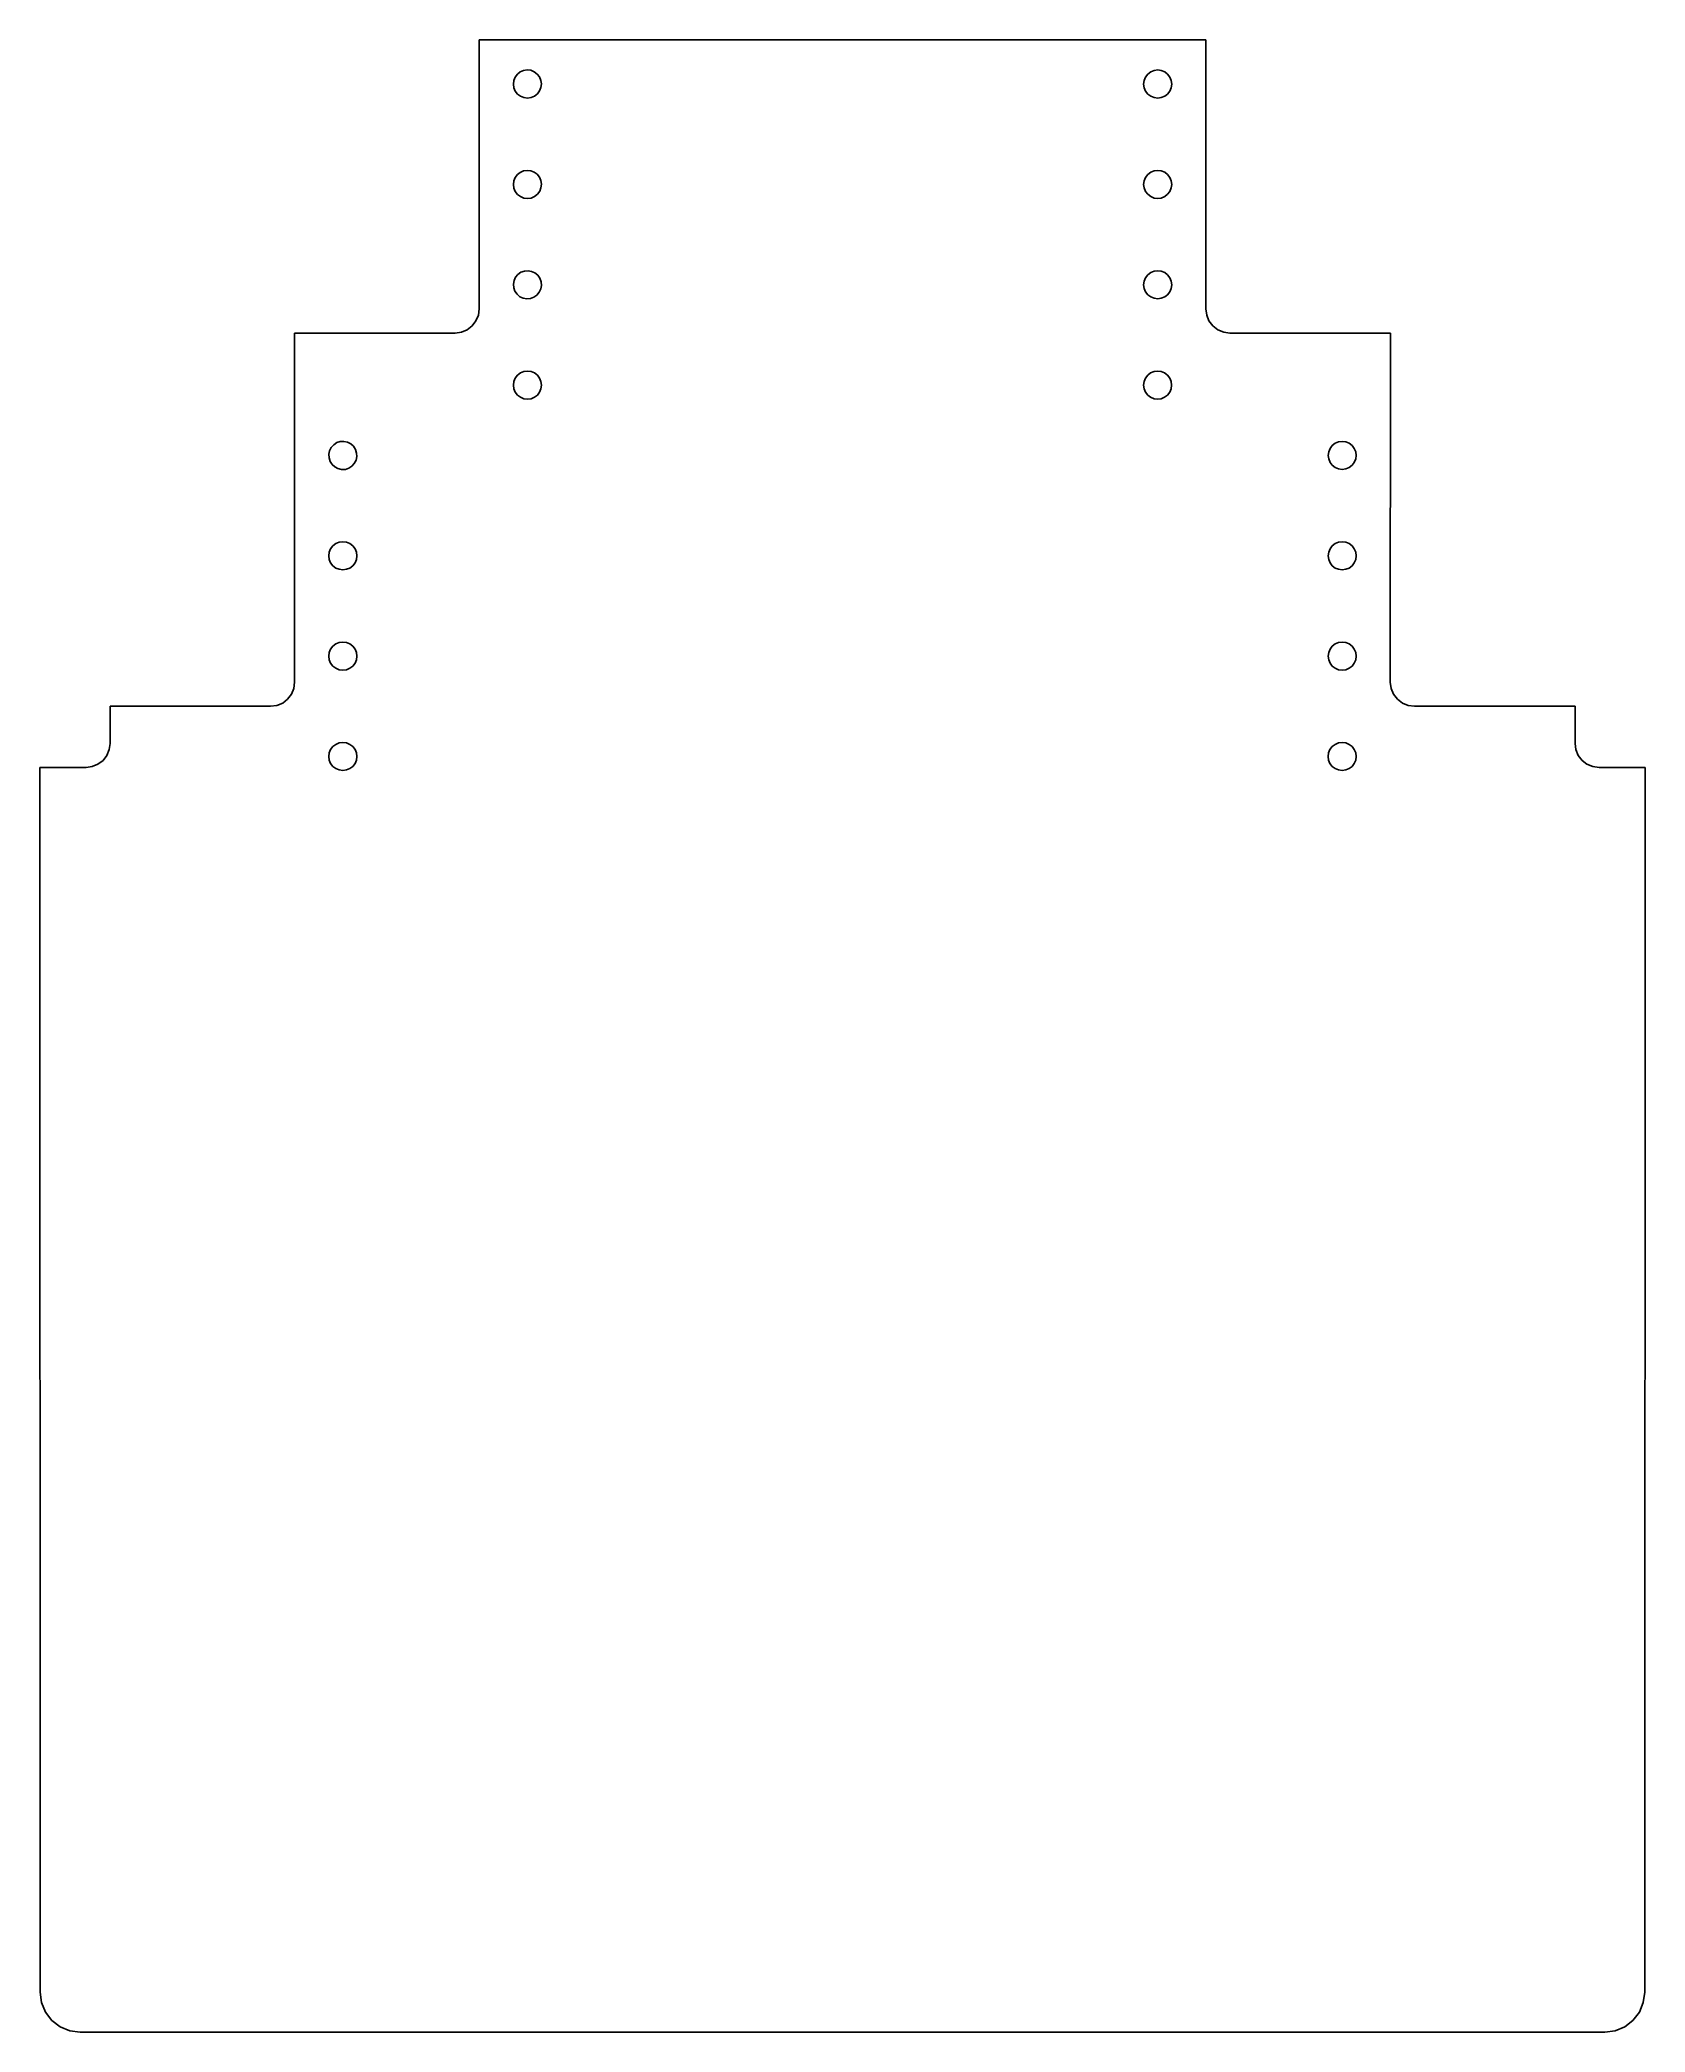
# Model space of a CAD drawing. Extents: x -43 to 48, y -107 to 7.
import ezdxf

# ---------------------------------------------------------------- set-up
doc = ezdxf.new("R2010")
doc.units = 0
doc.layers.get('0').update_dxf_attribs({"linetype": 'CONTINUOUS'})

msp = doc.modelspace()

# ---------------------------------------------------------------- linework, layer by layer
for p, q in [((23.07, 6.68), (-18.32, 6.68)), ((-18.31, -8.64), (-18.32, 6.68)), ((23.07, 6.68), (23.07, -8.64)), ((-16.27, 4.55), (-16.35, 4.36)), ((-16.14, 4.72), (-16.27, 4.55)), ((-15.98, 4.85), (-16.14, 4.72)), ((-15.79, 4.93), (-15.98, 4.85)), ((-15.58, 4.96), (-15.79, 4.93)), ((-15.37, 4.94), (-15.58, 4.96)), ((-15.18, 4.86), (-15.37, 4.94)), ((-15.01, 4.73), (-15.18, 4.86)), ((-14.88, 4.57), (-15.01, 4.73)), ((-14.8, 4.37), (-14.88, 4.57)), ((19.63, 4.56), (19.55, 4.37)), ((19.76, 4.73), (19.63, 4.56)), ((19.93, 4.85), (19.76, 4.73)), ((20.12, 4.93), (19.93, 4.85)), ((20.33, 4.96), (20.12, 4.93)), ((20.53, 4.93), (20.33, 4.96)), ((20.73, 4.85), (20.53, 4.93)), ((20.89, 4.73), (20.73, 4.85)), ((21.02, 4.56), (20.89, 4.73)), ((21.1, 4.37), (21.02, 4.56)), ((-16.35, 4.36), (-16.37, 4.15)), ((-16.37, 4.15), (-16.34, 3.95)), ((-16.34, 3.95), (-16.26, 3.75)), ((-16.26, 3.75), (-16.13, 3.59)), ((-16.13, 3.59), (-15.97, 3.46)), ((-15.97, 3.46), (-15.77, 3.39)), ((-15.36, 3.39), (-15.17, 3.47)), ((-15.17, 3.47), (-15, 3.6)), ((-15, 3.6), (-14.88, 3.77)), ((-14.88, 3.77), (-14.8, 3.96)), ((-14.77, 4.17), (-14.8, 4.37)), ((-14.8, 3.96), (-14.77, 4.17)), ((19.55, 4.37), (19.53, 4.16)), ((19.53, 4.16), (19.55, 3.95)), ((19.55, 3.95), (19.63, 3.76)), ((19.63, 3.76), (19.76, 3.59)), ((19.76, 3.59), (19.93, 3.47)), ((19.93, 3.47), (20.12, 3.39)), ((20.53, 3.39), (20.73, 3.47)), ((20.73, 3.47), (20.89, 3.59)), ((20.89, 3.59), (21.02, 3.76)), ((21.02, 3.76), (21.1, 3.95)), ((21.13, 4.16), (21.1, 4.37)), ((21.1, 3.95), (21.13, 4.16)), ((-15.77, 3.39), (-15.56, 3.36)), ((-15.56, 3.36), (-15.36, 3.39)), ((20.12, 3.39), (20.33, 3.36)), ((20.33, 3.36), (20.53, 3.39)), ((-16.14, -0.99), (-16.27, -1.16)), ((-15.98, -0.87), (-16.14, -0.99)), ((-15.79, -0.78), (-15.98, -0.87)), ((-15.58, -0.76), (-15.79, -0.78)), ((-15.37, -0.78), (-15.58, -0.76)), ((-15.18, -0.86), (-15.37, -0.78)), ((-15.01, -0.98), (-15.18, -0.86)), ((-14.88, -1.15), (-15.01, -0.98)), ((19.76, -0.99), (19.63, -1.16)), ((19.93, -0.86), (19.76, -0.99)), ((20.12, -0.78), (19.93, -0.86)), ((20.33, -0.76), (20.12, -0.78)), ((20.53, -0.78), (20.33, -0.76)), ((20.73, -0.86), (20.53, -0.78)), ((20.89, -0.99), (20.73, -0.86)), ((21.02, -1.16), (20.89, -0.99)), ((-16.35, -1.36), (-16.37, -1.56)), ((-16.37, -1.56), (-16.34, -1.77)), ((-16.27, -1.16), (-16.35, -1.36)), ((-16.34, -1.77), (-16.26, -1.96)), ((-16.26, -1.96), (-16.13, -2.13)), ((-16.13, -2.13), (-15.97, -2.25)), ((-15.97, -2.25), (-15.77, -2.33)), ((-15.36, -2.33), (-15.16, -2.25)), ((-15.16, -2.25), (-15, -2.12)), ((-15, -2.12), (-14.87, -1.95)), ((-14.8, -1.34), (-14.88, -1.15)), ((-14.87, -1.95), (-14.8, -1.76)), ((-14.77, -1.55), (-14.8, -1.34)), ((-14.8, -1.76), (-14.77, -1.55)), ((19.55, -1.35), (19.53, -1.56)), ((19.53, -1.56), (19.55, -1.76)), ((19.63, -1.16), (19.55, -1.35)), ((19.55, -1.76), (19.63, -1.96)), ((19.63, -1.96), (19.76, -2.12)), ((19.76, -2.12), (19.93, -2.25)), ((19.93, -2.25), (20.12, -2.33)), ((20.53, -2.33), (20.73, -2.25)), ((20.73, -2.25), (20.89, -2.12)), ((20.89, -2.12), (21.02, -1.96)), ((21.1, -1.35), (21.02, -1.16)), ((21.02, -1.96), (21.1, -1.76)), ((21.13, -1.56), (21.1, -1.35)), ((21.1, -1.76), (21.13, -1.56)), ((-15.77, -2.33), (-15.56, -2.36)), ((-15.56, -2.36), (-15.36, -2.33)), ((20.12, -2.33), (20.33, -2.36)), ((20.33, -2.36), (20.53, -2.33)), ((-16.11, -6.68), (-16.24, -6.84)), ((-15.94, -6.56), (-16.11, -6.68)), ((-15.74, -6.49), (-15.94, -6.56)), ((-15.53, -6.47), (-15.74, -6.49)), ((-15.33, -6.51), (-15.53, -6.47)), ((-15.14, -6.6), (-15.33, -6.51)), ((-14.98, -6.73), (-15.14, -6.6)), ((-14.86, -6.9), (-14.98, -6.73)), ((19.76, -6.71), (19.63, -6.87)), ((19.93, -6.58), (19.76, -6.71)), ((20.12, -6.5), (19.93, -6.58)), ((20.33, -6.47), (20.12, -6.5)), ((20.53, -6.5), (20.33, -6.47)), ((20.73, -6.58), (20.53, -6.5)), ((20.89, -6.71), (20.73, -6.58)), ((21.02, -6.87), (20.89, -6.71)), ((-16.33, -7.03), (-16.37, -7.24)), ((-16.37, -7.24), (-16.35, -7.44)), ((-16.35, -7.44), (-16.28, -7.64)), ((-16.24, -6.84), (-16.33, -7.03)), ((-16.28, -7.64), (-16.16, -7.81)), ((-16.16, -7.81), (-16, -7.95)), ((-15.2, -7.98), (-15.03, -7.86)), ((-15.03, -7.86), (-14.9, -7.7)), ((-14.9, -7.7), (-14.81, -7.51)), ((-14.79, -7.1), (-14.86, -6.9)), ((-14.81, -7.51), (-14.77, -7.31)), ((-14.77, -7.31), (-14.79, -7.1)), ((19.55, -7.06), (19.53, -7.27)), ((19.53, -7.27), (19.55, -7.48)), ((19.63, -6.87), (19.55, -7.06)), ((19.55, -7.48), (19.63, -7.67)), ((19.63, -7.67), (19.76, -7.84)), ((19.76, -7.84), (19.93, -7.96)), ((20.73, -7.96), (20.89, -7.84)), ((20.89, -7.84), (21.02, -7.67)), ((21.1, -7.06), (21.02, -6.87)), ((21.02, -7.67), (21.1, -7.48)), ((21.13, -7.27), (21.1, -7.06)), ((21.1, -7.48), (21.13, -7.27)), ((-18.36, -9), (-18.5, -9.33)), ((-18.31, -8.64), (-18.36, -9)), ((-16, -7.95), (-15.81, -8.03)), ((-15.81, -8.03), (-15.61, -8.07)), ((-15.61, -8.07), (-15.4, -8.05)), ((-15.4, -8.05), (-15.2, -7.98)), ((19.93, -7.96), (20.12, -8.04)), ((20.12, -8.04), (20.33, -8.07)), ((20.33, -8.07), (20.53, -8.04)), ((20.53, -8.04), (20.73, -7.96)), ((23.07, -8.64), (23.12, -9)), ((23.12, -9), (23.25, -9.33)), ((-28.83, -10.02), (-19.69, -10.02)), ((-28.83, -29.9), (-28.83, -10.02)), ((-19.33, -9.97), (-19.69, -10.02)), ((-19, -9.83), (-19.33, -9.97)), ((-18.72, -9.61), (-19, -9.83)), ((-18.5, -9.33), (-18.72, -9.61)), ((23.25, -9.33), (23.47, -9.61)), ((23.47, -9.61), (23.75, -9.83)), ((23.75, -9.83), (24.09, -9.97)), ((24.09, -9.97), (24.44, -10.02)), ((24.44, -10.02), (33.59, -10.02)), ((33.59, -10.02), (33.58, -29.9)), ((-16.14, -12.42), (-16.26, -12.59)), ((-15.97, -12.29), (-16.14, -12.42)), ((-15.78, -12.21), (-15.97, -12.29)), ((-15.57, -12.19), (-15.78, -12.21)), ((-15.36, -12.21), (-15.57, -12.19)), ((-15.17, -12.29), (-15.36, -12.21)), ((-15, -12.42), (-15.17, -12.29)), ((-14.88, -12.59), (-15, -12.42)), ((19.76, -12.42), (19.63, -12.59)), ((19.92, -12.29), (19.76, -12.42)), ((20.12, -12.21), (19.92, -12.29)), ((20.32, -12.19), (20.12, -12.21)), ((20.53, -12.21), (20.32, -12.19)), ((20.72, -12.29), (20.53, -12.21)), ((20.89, -12.42), (20.72, -12.29)), ((21.02, -12.59), (20.89, -12.42)), ((-16.34, -12.78), (-16.37, -12.99)), ((-16.37, -12.99), (-16.34, -13.19)), ((-16.26, -12.59), (-16.34, -12.78)), ((-16.34, -13.19), (-16.26, -13.39)), ((-16.26, -13.39), (-16.14, -13.55)), ((-16.14, -13.55), (-15.97, -13.68)), ((-15.17, -13.68), (-15, -13.55)), ((-15, -13.55), (-14.88, -13.39)), ((-14.8, -12.78), (-14.88, -12.59)), ((-14.88, -13.39), (-14.8, -13.19)), ((-14.77, -12.99), (-14.8, -12.78)), ((-14.8, -13.19), (-14.77, -12.99)), ((19.55, -12.78), (19.52, -12.99)), ((19.52, -12.99), (19.55, -13.19)), ((19.63, -12.59), (19.55, -12.78)), ((19.55, -13.19), (19.63, -13.39)), ((19.63, -13.39), (19.76, -13.55)), ((19.76, -13.55), (19.92, -13.68)), ((20.72, -13.68), (20.89, -13.55)), ((20.89, -13.55), (21.02, -13.39)), ((21.1, -12.78), (21.02, -12.59)), ((21.02, -13.39), (21.1, -13.19)), ((21.12, -12.99), (21.1, -12.78)), ((21.1, -13.19), (21.12, -12.99)), ((-15.97, -13.68), (-15.78, -13.76)), ((-15.78, -13.76), (-15.57, -13.79)), ((-15.57, -13.79), (-15.36, -13.76)), ((-15.36, -13.76), (-15.17, -13.68)), ((19.92, -13.68), (20.12, -13.76)), ((20.12, -13.76), (20.32, -13.79)), ((20.32, -13.79), (20.53, -13.76)), ((20.53, -13.76), (20.72, -13.68)), ((-26.84, -16.72), (-26.88, -16.92)), ((-26.88, -16.92), (-26.87, -17.13)), ((-26.74, -16.53), (-26.84, -16.72)), ((-26.6, -16.38), (-26.74, -16.53)), ((-26.43, -16.26), (-26.6, -16.38)), ((-26.23, -16.2), (-26.43, -16.26)), ((-26.02, -16.19), (-26.23, -16.2)), ((-25.82, -16.23), (-26.02, -16.19)), ((-25.63, -16.33), (-25.82, -16.23)), ((-25.48, -16.47), (-25.63, -16.33)), ((-25.36, -16.65), (-25.48, -16.47)), ((-25.3, -16.85), (-25.36, -16.65)), ((-25.29, -17.05), (-25.3, -16.85)), ((30.07, -16.78), (30.04, -16.99)), ((30.04, -16.99), (30.07, -17.19)), ((30.15, -16.59), (30.07, -16.78)), ((30.27, -16.42), (30.15, -16.59)), ((30.44, -16.29), (30.27, -16.42)), ((30.63, -16.21), (30.44, -16.29)), ((30.84, -16.19), (30.63, -16.21)), ((31.05, -16.21), (30.84, -16.19)), ((31.24, -16.29), (31.05, -16.21)), ((31.41, -16.42), (31.24, -16.29)), ((31.53, -16.59), (31.41, -16.42)), ((31.61, -16.78), (31.53, -16.59)), ((31.64, -16.99), (31.61, -16.78)), ((31.61, -17.19), (31.64, -16.99)), ((-26.87, -17.13), (-26.81, -17.33)), ((-26.81, -17.33), (-26.7, -17.5)), ((-26.7, -17.5), (-26.54, -17.64)), ((-26.54, -17.64), (-26.36, -17.74)), ((-26.36, -17.74), (-26.15, -17.78)), ((-26.15, -17.78), (-25.94, -17.78)), ((-25.94, -17.78), (-25.75, -17.71)), ((-25.75, -17.71), (-25.57, -17.6)), ((-25.57, -17.6), (-25.43, -17.44)), ((-25.43, -17.44), (-25.33, -17.26)), ((-25.33, -17.26), (-25.29, -17.05)), ((30.07, -17.19), (30.15, -17.39)), ((30.15, -17.39), (30.27, -17.55)), ((30.27, -17.55), (30.44, -17.68)), ((30.44, -17.68), (30.63, -17.76)), ((30.63, -17.76), (30.84, -17.79)), ((30.84, -17.79), (31.05, -17.76)), ((31.05, -17.76), (31.24, -17.68)), ((31.24, -17.68), (31.41, -17.55)), ((31.41, -17.55), (31.53, -17.39)), ((31.53, -17.39), (31.61, -17.19)), ((-26.86, -22.5), (-26.89, -22.7)), ((-26.78, -22.3), (-26.86, -22.5)), ((-26.65, -22.14), (-26.78, -22.3)), ((-26.49, -22.01), (-26.65, -22.14)), ((-26.29, -21.93), (-26.49, -22.01)), ((-26.09, -21.9), (-26.29, -21.93)), ((-25.88, -21.93), (-26.09, -21.9)), ((-25.69, -22.01), (-25.88, -21.93)), ((-25.52, -22.14), (-25.69, -22.01)), ((-25.39, -22.3), (-25.52, -22.14)), ((-25.31, -22.5), (-25.39, -22.3)), ((-25.29, -22.7), (-25.31, -22.5)), ((30.07, -22.5), (30.04, -22.7)), ((30.15, -22.3), (30.07, -22.5)), ((30.27, -22.14), (30.15, -22.3)), ((30.44, -22.01), (30.27, -22.14)), ((30.63, -21.93), (30.44, -22.01)), ((30.84, -21.9), (30.63, -21.93)), ((31.05, -21.93), (30.84, -21.9)), ((31.24, -22.01), (31.05, -21.93)), ((31.41, -22.14), (31.24, -22.01)), ((31.53, -22.3), (31.41, -22.14)), ((31.61, -22.5), (31.53, -22.3)), ((31.64, -22.7), (31.61, -22.5)), ((-26.89, -22.7), (-26.86, -22.91)), ((-26.86, -22.91), (-26.78, -23.1)), ((-26.78, -23.1), (-26.65, -23.27)), ((-26.65, -23.27), (-26.49, -23.4)), ((-26.49, -23.4), (-26.29, -23.47)), ((-26.29, -23.47), (-26.09, -23.5)), ((-26.09, -23.5), (-25.88, -23.47)), ((-25.88, -23.47), (-25.68, -23.4)), ((-25.68, -23.4), (-25.52, -23.27)), ((-25.52, -23.27), (-25.39, -23.1)), ((-25.39, -23.1), (-25.31, -22.91)), ((-25.31, -22.91), (-25.29, -22.7)), ((30.04, -22.7), (30.07, -22.91)), ((30.07, -22.91), (30.15, -23.1)), ((30.15, -23.1), (30.27, -23.27)), ((30.27, -23.27), (30.44, -23.4)), ((30.44, -23.4), (30.63, -23.47)), ((30.63, -23.47), (30.84, -23.5)), ((30.84, -23.5), (31.05, -23.47)), ((31.05, -23.47), (31.24, -23.4)), ((31.24, -23.4), (31.41, -23.27)), ((31.41, -23.27), (31.53, -23.1)), ((31.53, -23.1), (31.61, -22.91)), ((31.61, -22.91), (31.64, -22.7)), ((-26.86, -28.21), (-26.88, -28.42)), ((-26.78, -28.02), (-26.86, -28.21)), ((-26.65, -27.85), (-26.78, -28.02)), ((-26.48, -27.72), (-26.65, -27.85)), ((-26.29, -27.64), (-26.48, -27.72)), ((-26.08, -27.62), (-26.29, -27.64)), ((-25.88, -27.64), (-26.08, -27.62)), ((-25.68, -27.72), (-25.88, -27.64)), ((-25.52, -27.85), (-25.68, -27.72)), ((-25.39, -28.02), (-25.52, -27.85)), ((-25.31, -28.21), (-25.39, -28.02)), ((-25.28, -28.42), (-25.31, -28.21)), ((30.07, -28.21), (30.04, -28.42)), ((30.15, -28.02), (30.07, -28.21)), ((30.27, -27.85), (30.15, -28.02)), ((30.44, -27.72), (30.27, -27.85)), ((30.63, -27.64), (30.44, -27.72)), ((30.84, -27.62), (30.63, -27.64)), ((31.05, -27.64), (30.84, -27.62)), ((31.24, -27.72), (31.05, -27.64)), ((31.4, -27.85), (31.24, -27.72)), ((31.53, -28.02), (31.4, -27.85)), ((31.61, -28.21), (31.53, -28.02)), ((31.64, -28.42), (31.61, -28.21)), ((-26.88, -28.42), (-26.86, -28.62)), ((-26.86, -28.62), (-26.78, -28.82)), ((-26.78, -28.82), (-26.65, -28.98)), ((-26.65, -28.98), (-26.48, -29.11)), ((-26.48, -29.11), (-26.29, -29.19)), ((-26.29, -29.19), (-26.08, -29.22)), ((-26.08, -29.22), (-25.88, -29.19)), ((-25.88, -29.19), (-25.68, -29.11)), ((-25.68, -29.11), (-25.52, -28.98)), ((-25.52, -28.98), (-25.39, -28.82)), ((-25.39, -28.82), (-25.31, -28.62)), ((-25.31, -28.62), (-25.28, -28.42)), ((30.04, -28.42), (30.07, -28.62)), ((30.07, -28.62), (30.15, -28.82)), ((30.15, -28.82), (30.27, -28.98)), ((30.27, -28.98), (30.44, -29.11)), ((30.44, -29.11), (30.63, -29.19)), ((30.63, -29.19), (30.84, -29.22)), ((30.84, -29.22), (31.05, -29.19)), ((31.05, -29.19), (31.24, -29.11)), ((31.24, -29.11), (31.4, -28.98)), ((31.4, -28.98), (31.53, -28.82)), ((31.53, -28.82), (31.61, -28.62)), ((31.61, -28.62), (31.64, -28.42)), ((-29.01, -30.59), (-29.23, -30.87)), ((-28.87, -30.26), (-29.01, -30.59)), ((-28.83, -29.9), (-28.87, -30.26)), ((33.58, -29.9), (33.63, -30.26)), ((33.63, -30.26), (33.76, -30.59)), ((33.76, -30.59), (33.98, -30.87)), ((-39.34, -31.27), (-30.2, -31.27)), ((-39.34, -33.39), (-39.34, -31.27)), ((-29.84, -31.23), (-30.2, -31.27)), ((-29.51, -31.09), (-29.84, -31.23)), ((-29.23, -30.87), (-29.51, -31.09)), ((33.98, -30.87), (34.27, -31.09)), ((34.27, -31.09), (34.6, -31.23)), ((34.6, -31.23), (34.95, -31.27)), ((34.95, -31.27), (44.1, -31.27)), ((44.1, -31.27), (44.1, -33.39)), ((-39.39, -33.74), (-39.53, -34.07)), ((-39.34, -33.39), (-39.39, -33.74)), ((-26.86, -33.92), (-26.88, -34.13)), ((-26.78, -33.73), (-26.86, -33.92)), ((-26.65, -33.56), (-26.78, -33.73)), ((-26.48, -33.44), (-26.65, -33.56)), ((-26.29, -33.36), (-26.48, -33.44)), ((-26.08, -33.33), (-26.29, -33.36)), ((-25.88, -33.36), (-26.08, -33.33)), ((-25.68, -33.44), (-25.88, -33.36)), ((-25.52, -33.56), (-25.68, -33.44)), ((-25.39, -33.73), (-25.52, -33.56)), ((-25.31, -33.92), (-25.39, -33.73)), ((-25.28, -34.13), (-25.31, -33.92)), ((30.06, -33.92), (30.04, -34.13)), ((30.14, -33.73), (30.06, -33.92)), ((30.27, -33.56), (30.14, -33.73)), ((30.44, -33.44), (30.27, -33.56)), ((30.63, -33.36), (30.44, -33.44)), ((30.84, -33.33), (30.63, -33.36)), ((31.04, -33.36), (30.84, -33.33)), ((31.24, -33.44), (31.04, -33.36)), ((31.4, -33.56), (31.24, -33.44)), ((31.53, -33.73), (31.4, -33.56)), ((31.61, -33.92), (31.53, -33.73)), ((31.64, -34.13), (31.61, -33.92)), ((44.1, -33.39), (44.14, -33.74)), ((44.14, -33.74), (44.28, -34.07)), ((-43.34, -34.76), (-40.71, -34.76)), ((-43.34, -34.76), (-43.32, -104.49)), ((-40.36, -34.71), (-40.71, -34.76)), ((-40.03, -34.57), (-40.36, -34.71)), ((-39.74, -34.36), (-40.03, -34.57)), ((-39.53, -34.07), (-39.74, -34.36)), ((-26.88, -34.13), (-26.86, -34.34)), ((-26.86, -34.34), (-26.78, -34.53)), ((-26.78, -34.53), (-26.65, -34.7)), ((-26.65, -34.7), (-26.48, -34.82)), ((-26.48, -34.82), (-26.29, -34.9)), ((-26.29, -34.9), (-26.08, -34.93)), ((-26.08, -34.93), (-25.88, -34.9)), ((-25.88, -34.9), (-25.68, -34.82)), ((-25.68, -34.82), (-25.52, -34.7)), ((-25.52, -34.7), (-25.39, -34.53)), ((-25.39, -34.53), (-25.31, -34.34)), ((-25.31, -34.34), (-25.28, -34.13)), ((30.04, -34.13), (30.06, -34.34)), ((30.06, -34.34), (30.14, -34.53)), ((30.14, -34.53), (30.27, -34.7)), ((30.27, -34.7), (30.44, -34.82)), ((30.44, -34.82), (30.63, -34.9)), ((30.63, -34.9), (30.84, -34.93)), ((30.84, -34.93), (31.04, -34.9)), ((31.04, -34.9), (31.24, -34.82)), ((31.24, -34.82), (31.4, -34.7)), ((31.4, -34.7), (31.53, -34.53)), ((31.53, -34.53), (31.61, -34.34)), ((31.61, -34.34), (31.64, -34.13)), ((44.28, -34.07), (44.5, -34.36)), ((44.5, -34.36), (44.78, -34.57)), ((44.78, -34.57), (45.11, -34.71)), ((45.11, -34.71), (45.47, -34.76)), ((45.47, -34.76), (48.1, -34.76)), ((48.07, -104.49), (48.1, -34.76)), ((-43.32, -104.49), (-43.24, -105.08)), ((-43.24, -105.08), (-43.01, -105.63)), ((47.99, -105.08), (47.77, -105.63)), ((48.07, -104.49), (47.99, -105.08)), ((-43.01, -105.63), (-42.65, -106.1)), ((-42.65, -106.1), (-42.18, -106.46)), ((-42.18, -106.46), (-41.63, -106.69)), ((46.93, -106.46), (46.38, -106.69)), ((47.4, -106.1), (46.93, -106.46)), ((47.77, -105.63), (47.4, -106.1)), ((-41.63, -106.69), (-41.04, -106.77)), ((-41.04, -106.77), (45.79, -106.77)), ((46.38, -106.69), (45.79, -106.77))]:
    msp.add_line(p, q)

doc.saveas('drawing.dxf')
